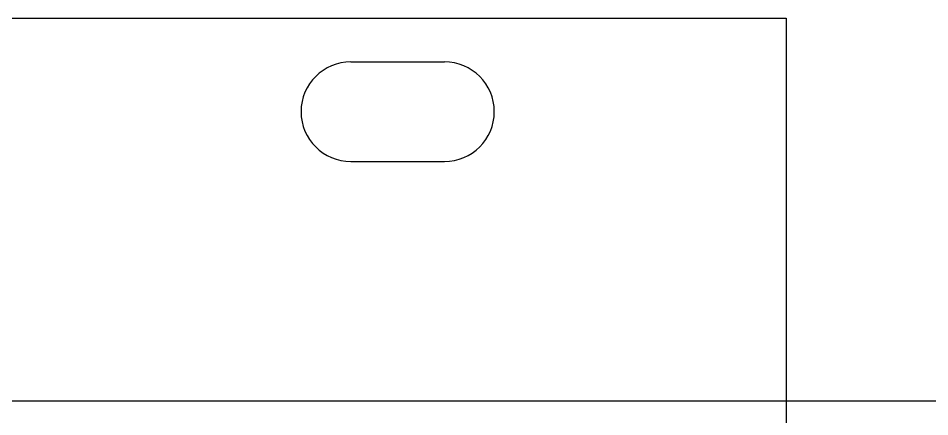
# Model space of a CAD drawing. Extents: x -615 to 711, y 0 to 128.
# Drawn here: x 35.97 to 65.21, y 115.71 to 128.5 of the extents above; entities that cross this region are included whole.
import ezdxf

# ---------------------------------------------------------------- set-up
doc = ezdxf.new("R2010")
doc.units = 0
for name, color, linetype in [('CONSTRUCTION', 7, 'CONTINUOUS'), ('DXF_EG_PANEL_1_0_MODEL_DX0', 7, 'CONTINUOUS'), ('DXF_EG_PANEL_1_0_MODEL_DXF', 7, 'CONTINUOUS')]:
    doc.layers.add(name, color=color, linetype=linetype)

msp = doc.modelspace()

# ---------------------------------------------------------------- linework, layer by layer
at = {"layer": 'CONSTRUCTION', "color": 6}
msp.add_line((-614.803, 116.224), (710.947, 116.224), dxfattribs=at)
at = {"layer": 'DXF_EG_PANEL_1_0_MODEL_DX0', "color": 178}
for p, q in [((60.6, 128.5), (60.6, 0)), ((46.64, 127.1), (49.64, 127.1)), ((46.64, 123.9), (49.64, 123.9))]:
    msp.add_line(p, q, dxfattribs=at)
for centre, start, end in [((46.64, 125.5), 90, 270), ((49.64, 125.5), 270, 90)]:
    msp.add_arc(centre, 1.6, start, end, dxfattribs=at)
at = {"layer": 'DXF_EG_PANEL_1_0_MODEL_DXF', "color": 178}
msp.add_line((0, 128.5), (60.6, 128.5), dxfattribs=at)

doc.saveas('drawing.dxf')
